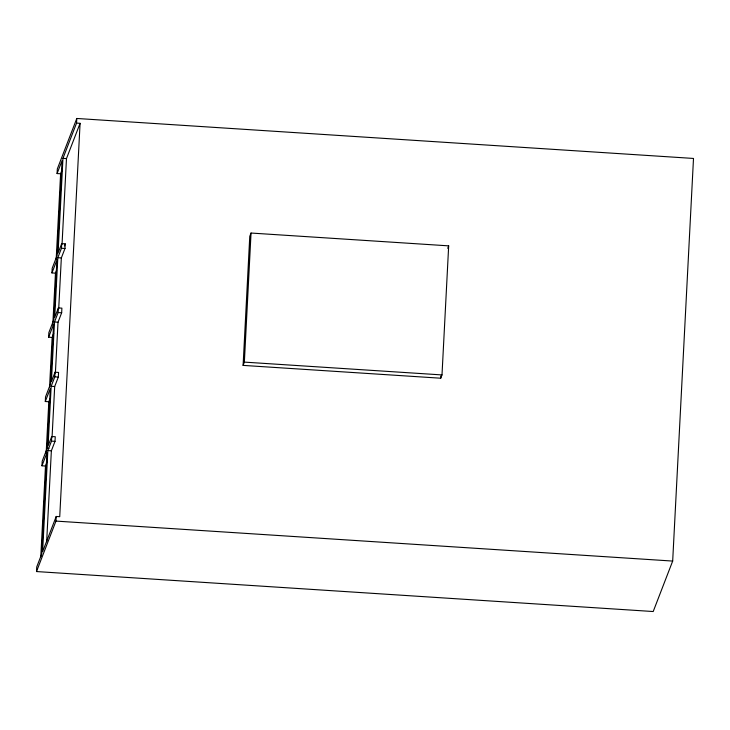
<?xml version="1.0" encoding="UTF-8"?>
<svg xmlns="http://www.w3.org/2000/svg" width="730" height="730" viewBox="0 0 730 730"><rect width="100%" height="100%" fill="white"/><g stroke="black" fill="none" stroke-linecap="round" stroke-linejoin="round"><path stroke-width="1.09" d="M61.758 170.802L60.608 173.786L57.086 173.557L57.323 168.931L76.796 118.47L693.5 158.446L672.677 561.069L653.204 611.53L36.5 571.553L36.737 566.918L41.729 553.988L46.957 452.865L41.975 465.795L45.488 466.023L47.03 462.044M41.975 465.795L42.212 461.168L47.204 448.238L50.288 388.57L45.297 401.509L48.819 401.737L49.968 398.753M45.297 401.509L45.534 396.874L50.525 383.943L53.609 324.284L48.618 337.214L52.14 337.442L53.673 333.464M48.618 337.214L48.864 332.588L53.847 319.658L56.94 259.99L51.949 272.92L55.471 273.148L56.621 270.164M51.949 272.92L52.186 268.293L57.177 255.363L62.077 160.627L57.086 173.557M40.789 556.926L45.488 466.023M46.136 453.512L48.819 401.737M49.576 386.973L52.14 337.442M52.788 324.932L55.471 273.148M56.174 259.497L60.608 173.786M46.656 541.706L51.365 450.812L55.005 441.358L55.252 436.732L51.73 436.503L51.492 441.13L47.842 450.583L42.614 551.707L56.21 516.457L59.732 516.685L80.081 123.324L76.559 123.096L62.962 158.346L58.053 253.082L61.703 243.628L65.225 243.857L64.988 248.483L61.338 257.936L58.719 308.598M52.067 437.179L54.686 386.517L58.336 377.063L58.573 372.437L55.051 372.209L54.814 376.835L51.164 386.289L48.08 445.957L51.73 436.503M55.389 372.884L58.017 322.231L61.658 312.778L61.895 308.151L58.382 307.923L58.135 312.549L54.494 322.003L51.41 381.662L55.051 372.209M61.703 243.628L61.466 248.255L57.816 257.708L54.732 317.368L58.382 307.923M62.041 244.285L66.476 158.574L80.081 123.324M36.5 571.553L55.973 521.092L56.21 516.457M76.559 123.096L76.796 118.47M243.099 365.392L249.77 236.328L251.038 233.043L448.676 245.855L441.997 374.928L440.728 378.213L243.099 365.392L244.358 362.116L251.038 233.043M440.728 378.213L440.847 375.941M64.413 245.955L65.225 243.857M447.727 248.319L448.676 245.855M62.962 158.346L66.476 158.574M61.466 248.255L64.988 248.483M57.816 257.708L61.338 257.936M58.135 312.549L61.658 312.778M54.494 322.003L58.017 322.231M244.358 362.116L441.997 374.928M54.814 376.835L58.336 377.063M51.164 386.289L54.686 386.517M51.492 441.13L55.005 441.358M47.204 448.238L48.956 448.348M47.842 450.583L51.365 450.812M55.973 521.092L672.677 561.069"/></g></svg>
